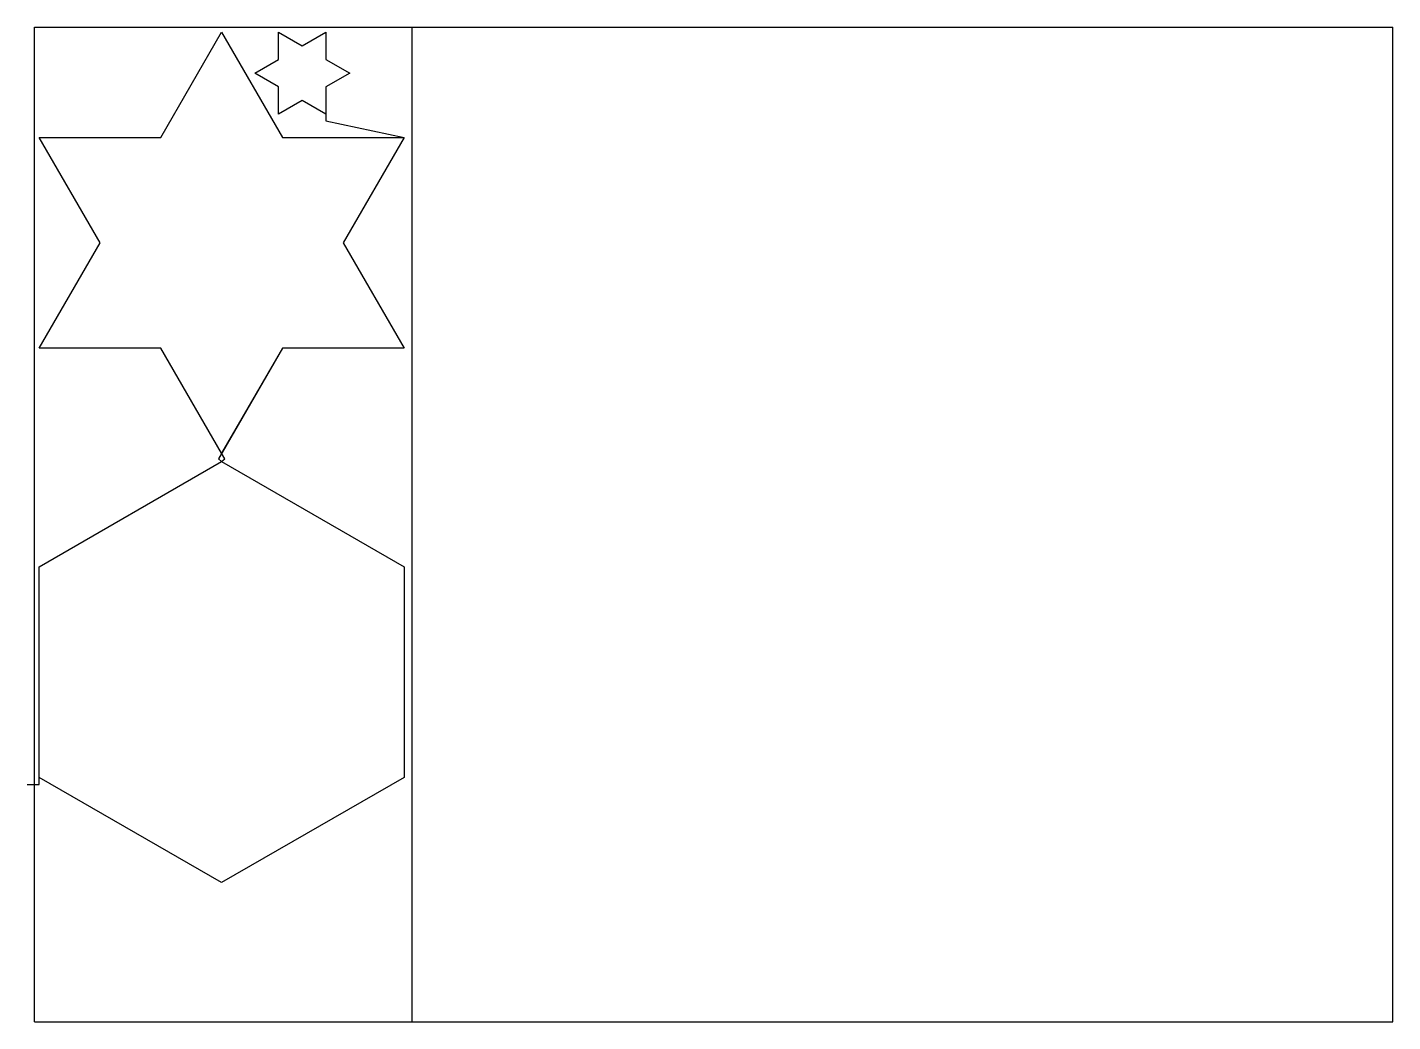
# Model space of a CAD drawing. Extents: x -15 to 2800, y 0 to 2050.
import ezdxf

# ---------------------------------------------------------------- set-up
doc = ezdxf.new("R2010")
doc.units = 0
doc.header["$LTSCALE"] = 41

msp = doc.modelspace()

# ---------------------------------------------------------------- linework, layer by layer
at = {"layer": 'BORDER_D0_T132.1_RK1_A0_W0_EM1'}
for points in [[(-14.7, 488.98), (10, 488.98), (10, 937.78), (385.94, 1154.83), (392.56, 1160.34), (385.94, 1171.8), (260.63, 1388.85), (10, 1388.85), (135.31, 1605.9), (10, 1822.95), (260.63, 1822.95), (385.94, 2040), (511.26, 1822.95), (761.88, 1822.95)], [(601.02, 1870.71), (552.15, 1898.93), (503.28, 1870.71), (503.28, 1927.14), (454.41, 1955.35), (503.28, 1983.57), (503.28, 2040), (552.15, 2011.79), (601.02, 2040), (601.02, 1983.57), (649.89, 1955.35), (601.02, 1927.14), (601.02, 1857.48), (761.88, 1822.95), (636.57, 1605.9), (761.88, 1388.85), (511.26, 1388.85), (379.33, 1160.34), (385.94, 1154.83), (761.88, 937.78), (761.88, 503.68), (385.94, 286.63), (10, 503.68)]]:
    msp.add_lwpolyline(points, dxfattribs=at)
at = {"layer": 'BORDER_D0_T132_RK1_A0_W0_EM1_RI1_ID0011'}
msp.add_lwpolyline([(649.89, 1955.35), (601.02, 1927.14), (601.02, 1870.71), (552.15, 1898.93), (503.28, 1870.71), (503.28, 1927.14), (454.41, 1955.35), (503.28, 1983.57), (503.28, 2040), (552.15, 2011.79), (601.02, 2040), (601.02, 1983.57), (649.89, 1955.35)], close=True, dxfattribs=at)
at = {"layer": 'BORDER_D0_T132_RK1_A0_W0_EM1_RI1_ID0012'}
msp.add_lwpolyline([(385.94, 1171.8), (260.63, 1388.85), (10, 1388.85), (135.31, 1605.9), (10, 1822.95), (260.63, 1822.95), (385.94, 2040), (511.26, 1822.95), (761.88, 1822.95), (636.57, 1605.9), (761.88, 1388.85), (511.26, 1388.85), (385.94, 1171.8)], close=True, dxfattribs=at)
at = {"layer": 'BORDER_D0_T132_RK1_A0_W0_EM1_RI1_ID0024'}
msp.add_lwpolyline([(385.94, 286.63), (10, 503.68), (10, 937.78), (385.94, 1154.83), (761.88, 937.78), (761.88, 503.68), (385.94, 286.63)], close=True, dxfattribs=at)
at = {"layer": 'FRAME_Z18', "linetype": 'CONTINUOUS'}
for p, q in [((0, 2050), (2800, 2050)), ((0, 0), (0, 2050)), ((2800, 0), (2800, 2050)), ((0, 0), (2800, 0))]:
    msp.add_line(p, q, dxfattribs=at)
at = {"layer": 'OFFCUT_D0_T132.2_RK1_A2_W2_EM1'}
msp.add_lwpolyline([(778.99, 0), (778.99, 2050)], dxfattribs=at)

doc.saveas('drawing.dxf')
